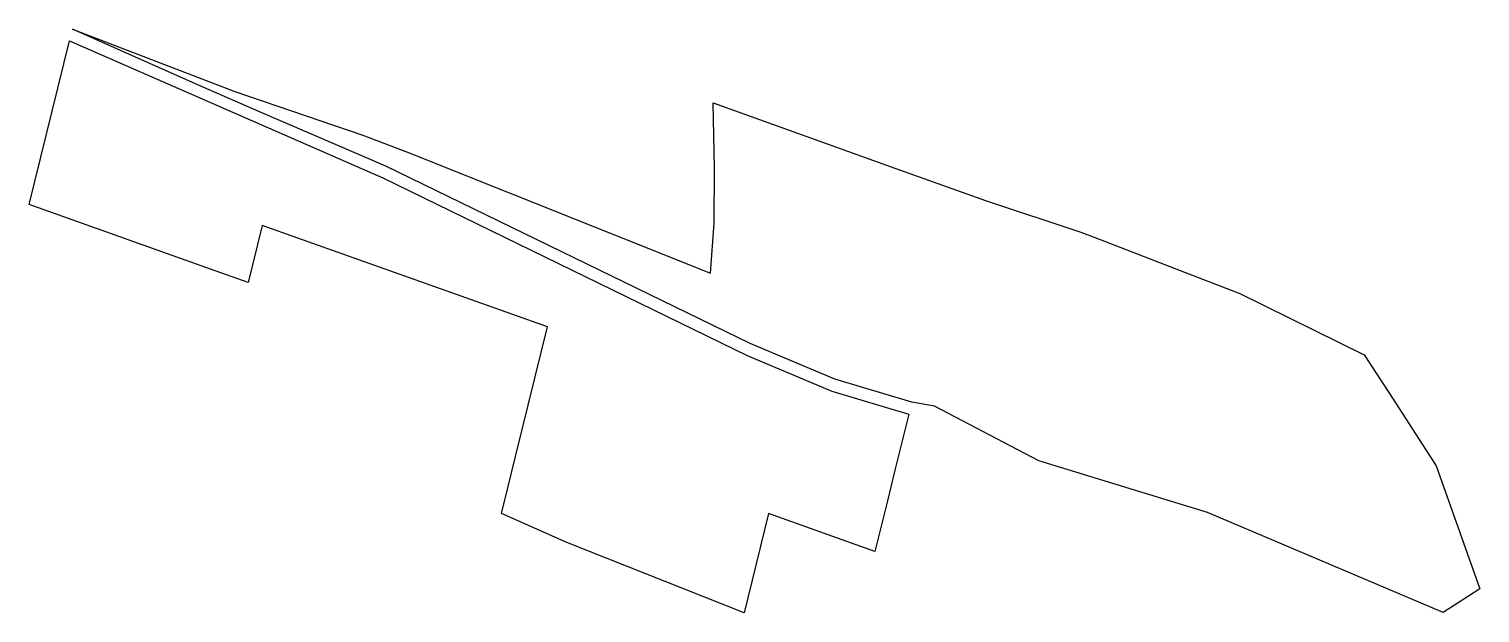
# Model space of a CAD drawing. Header units: metres. Extents: x 256788 to 257334, y 386089 to 386308.
import ezdxf

# ---------------------------------------------------------------- set-up
doc = ezdxf.new("R2010")
doc.units = ezdxf.units.M

msp = doc.modelspace()

# ---------------------------------------------------------------- linework, layer by layer
for points in [[(256804.187827, 386308.491514, 30.064112), (256865.243039, 386284.98699, 29.898382), (256913.44927, 386268.552133, 26.851534), (256930.895012, 386261.789151, 26.868545), (257044.471086, 386216.556561, 28.632767), (257045.797984, 386235.392624, 2.057894), (257045.873319, 386256.206493, -26.568195), (257045.377511, 386280.653933, -59.881151), (257113.856975, 386256.048219, -62.480034), (257147.94542, 386243.868766, -63.868561), (257183.822177, 386231.924055, -66.529864), (257191.194825, 386229.223248, -66.738658), (257221.268714, 386217.498012, -66.617517), (257243.726472, 386208.858453, -66.686772), (257290.527134, 386185.802941, -59.893747), (257299.796803, 386171.510461, -45.19053), (257317.671056, 386143.962063, -16.854271), (257334.163578, 386097.593182, 38.064604), (257320.248176, 386088.685378, 57.693902), (257231.536033, 386126.343487, 53.118896), (257168.093269, 386145.770348, 60.153784), (257128.73162, 386166.473199, 52.638548), (257120.216557, 386167.868308, 55.247728), (257091.227124, 386176.615956, 58.639725), (257059.304431, 386190.069283, 57.127729), (256922.129429, 386256.882311, 38.266047), (256874.28317, 386277.398219, 35.51662), (256853.674248, 386286.44761, 34.040461), (256804.187827, 386308.491514, 30.064112)], [(257057.030169, 386088.516678, 197.8101), (256990.306775, 386115.113041, 196.741753), (256965.740769, 386125.946802, 194.917869), (256968.266593, 386136.190669, 179.506477), (256971.032332, 386147.404764, 162.635064), (256983.092933, 386196.321157, 89.043136), (256875.650363, 386234.475787, 93.740295), (256870.314888, 386212.950885, 126.138373), (256856.130063, 386217.970285, 126.783039), (256787.800018, 386242.378183, 129.574198), (256803.072654, 386303.992571, 36.835668), (256921.014255, 386252.383369, 45.037602), (257058.189258, 386185.570341, 63.899285), (257090.111951, 386172.117014, 65.411281), (257119.101407, 386163.36946, 62.019142), (257113.872113, 386142.27331, 93.77194), (257111.009033, 386130.722964, 111.156896), (257106.293547, 386111.698718, 139.791053), (257066.311342, 386125.957581, 141.455867), (257057.030169, 386088.516678, 197.8101)]]:
    msp.add_polyline3d(points)

doc.saveas('drawing.dxf')
